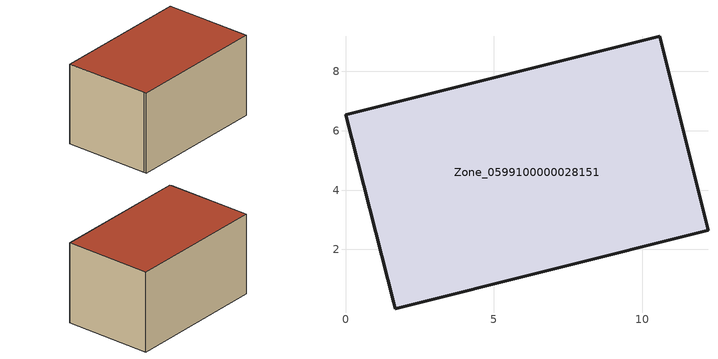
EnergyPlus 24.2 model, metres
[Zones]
Zone_0599100000028151
 floor ground (C_G): 1.63,0.21 0,6.55 10.59,9.18 12.22,2.64 1.68,0.01 z0
 wall outside (C_F): 12.22,2.64 10.59,9.18 0,6.55 1.63,0.21 1.68,0.01 12.22,2.64 z0:6.22
 roof outside (C_R): 0,6.55 1.63,0.21 1.68,0.01 12.22,2.64 10.59,9.18 z6.22
[BUILDING]
Pand.0599100000028151: North Axis=0; Terrain=City; Loads Convergence Tolerance Value=0.04; Temperature Convergence Tolerance Value=0.4; Solar Distribution=FullExterior; Maximum Number of Warmup Days=25; Minimum Number of Warmup Days=1
[Site:Location]
Rotterdam.The.Hague.AP_ZH_NLD Design_Conditions: Latitude=51.96; Longitude=4.45; Time Zone=1; Elevation=-4.5
[SITE:GROUNDTEMPERATURE:BUILDINGSURFACE]
18, 18, 18, 18, 18, 18, 18, 18, 18, 18, 18, 18
[MATERIAL] Thermal Absorptance=0.9; Solar Absorptance=0.7; Visible Absorptance=0.7
Name | Roughness | Thickness | Conductivity | Density | Specific Heat
G.TI.1946-1964 | MediumSmooth | 0.15 | 1 | 540 | 1210
F.TI.1946-1964 | Rough | 0.3 | 0.857143 | 1920 | 840
R.TI.1946-1964 | MediumRough | 0.2 | 0.277778 | 1500 | 1000
[CONSTRUCTION]
C_G: G.TI.1946-1964
C_F: F.TI.1946-1964
C_R: R.TI.1946-1964
[ZONE]
Zone_0599100000028151: Type=1; Multiplier=1; Ceiling Height=Autocalculate; Volume=Autocalculate; Floor Area=autocalculate; Part of Total Floor Area=Yes
[ZONEINFILTRATION:DESIGNFLOWRATE]
Infil_Zone_0599100000028151: Zone or ZoneList or Space or SpaceList=Zone_0599100000028151; Schedule=AlwaysOn; Design Flow Rate Calculation Method=Flow/Area; Flow Rate per Floor Area=0.003; Constant Term Coefficient=1; Temperature Term Coefficient=0; Velocity Term Coefficient=0; Velocity Squared Term Coefficient=0
[HVACTEMPLATE:ZONE:IDEALLOADSAIRSYSTEM]
Zone_0599100000028151: Maximum Heating Supply Air Temperature=50; Minimum Cooling Supply Air Temperature=13; Maximum Heating Supply Air Humidity Ratio=0.0156; Minimum Cooling Supply Air Humidity Ratio=0.0077; Heating Limit=NoLimit; Cooling Limit=NoLimit; Dehumidification Control Type=ConstantSensibleHeatRatio; Cooling Sensible Heat Ratio=0.7; Dehumidification Setpoint=60; Humidification Control Type=None; Humidification Setpoint=30; Outdoor Air Method=None; Outdoor Air Flow Rate per Person=0.00944; Outdoor Air Flow Rate per Zone Floor Area=0; Outdoor Air Flow Rate per Zone=0; Demand Controlled Ventilation Type=None; Outdoor Air Economizer Type=NoEconomizer; Heat Recovery Type=None; Sensible Heat Recovery Effectiveness=0.7; Latent Heat Recovery Effectiveness=0.65
[ZONECONTROL:THERMOSTAT]
ThermostatControl_Zone_0599100000028151: Zone or ZoneList=Zone_0599100000028151; Control Type Schedule=DualSetpointControlType; Control 1=Thermostat_Zone_0599100000028151; Temperature Difference Between Cutout And Setpoint=0
[THERMOSTATSETPOINT:DUALSETPOINT]
Thermostat_Zone_0599100000028151: Heating Setpoint Temperature Schedule=HeatingSetpoint_Zone_0599100000028151; Cooling Setpoint Temperature Schedule=CoolingSetpoint_Zone_0599100000028151
[SCHEDULE:COMPACT]
HeatingSetpoint_Zone_0599100000028151: Through: 12/31, For: AllDays, Until: 24:00, 21
CoolingSetpoint_Zone_0599100000028151: Through: 12/31, For: AllDays, Until: 24:00, 24
DualSetpointControlType: Through: 12/31, For: AllDays, Until: 24:00, 4
AlwaysOn: Through: 12/31, For: AllDays, Until: 24:00, 1
